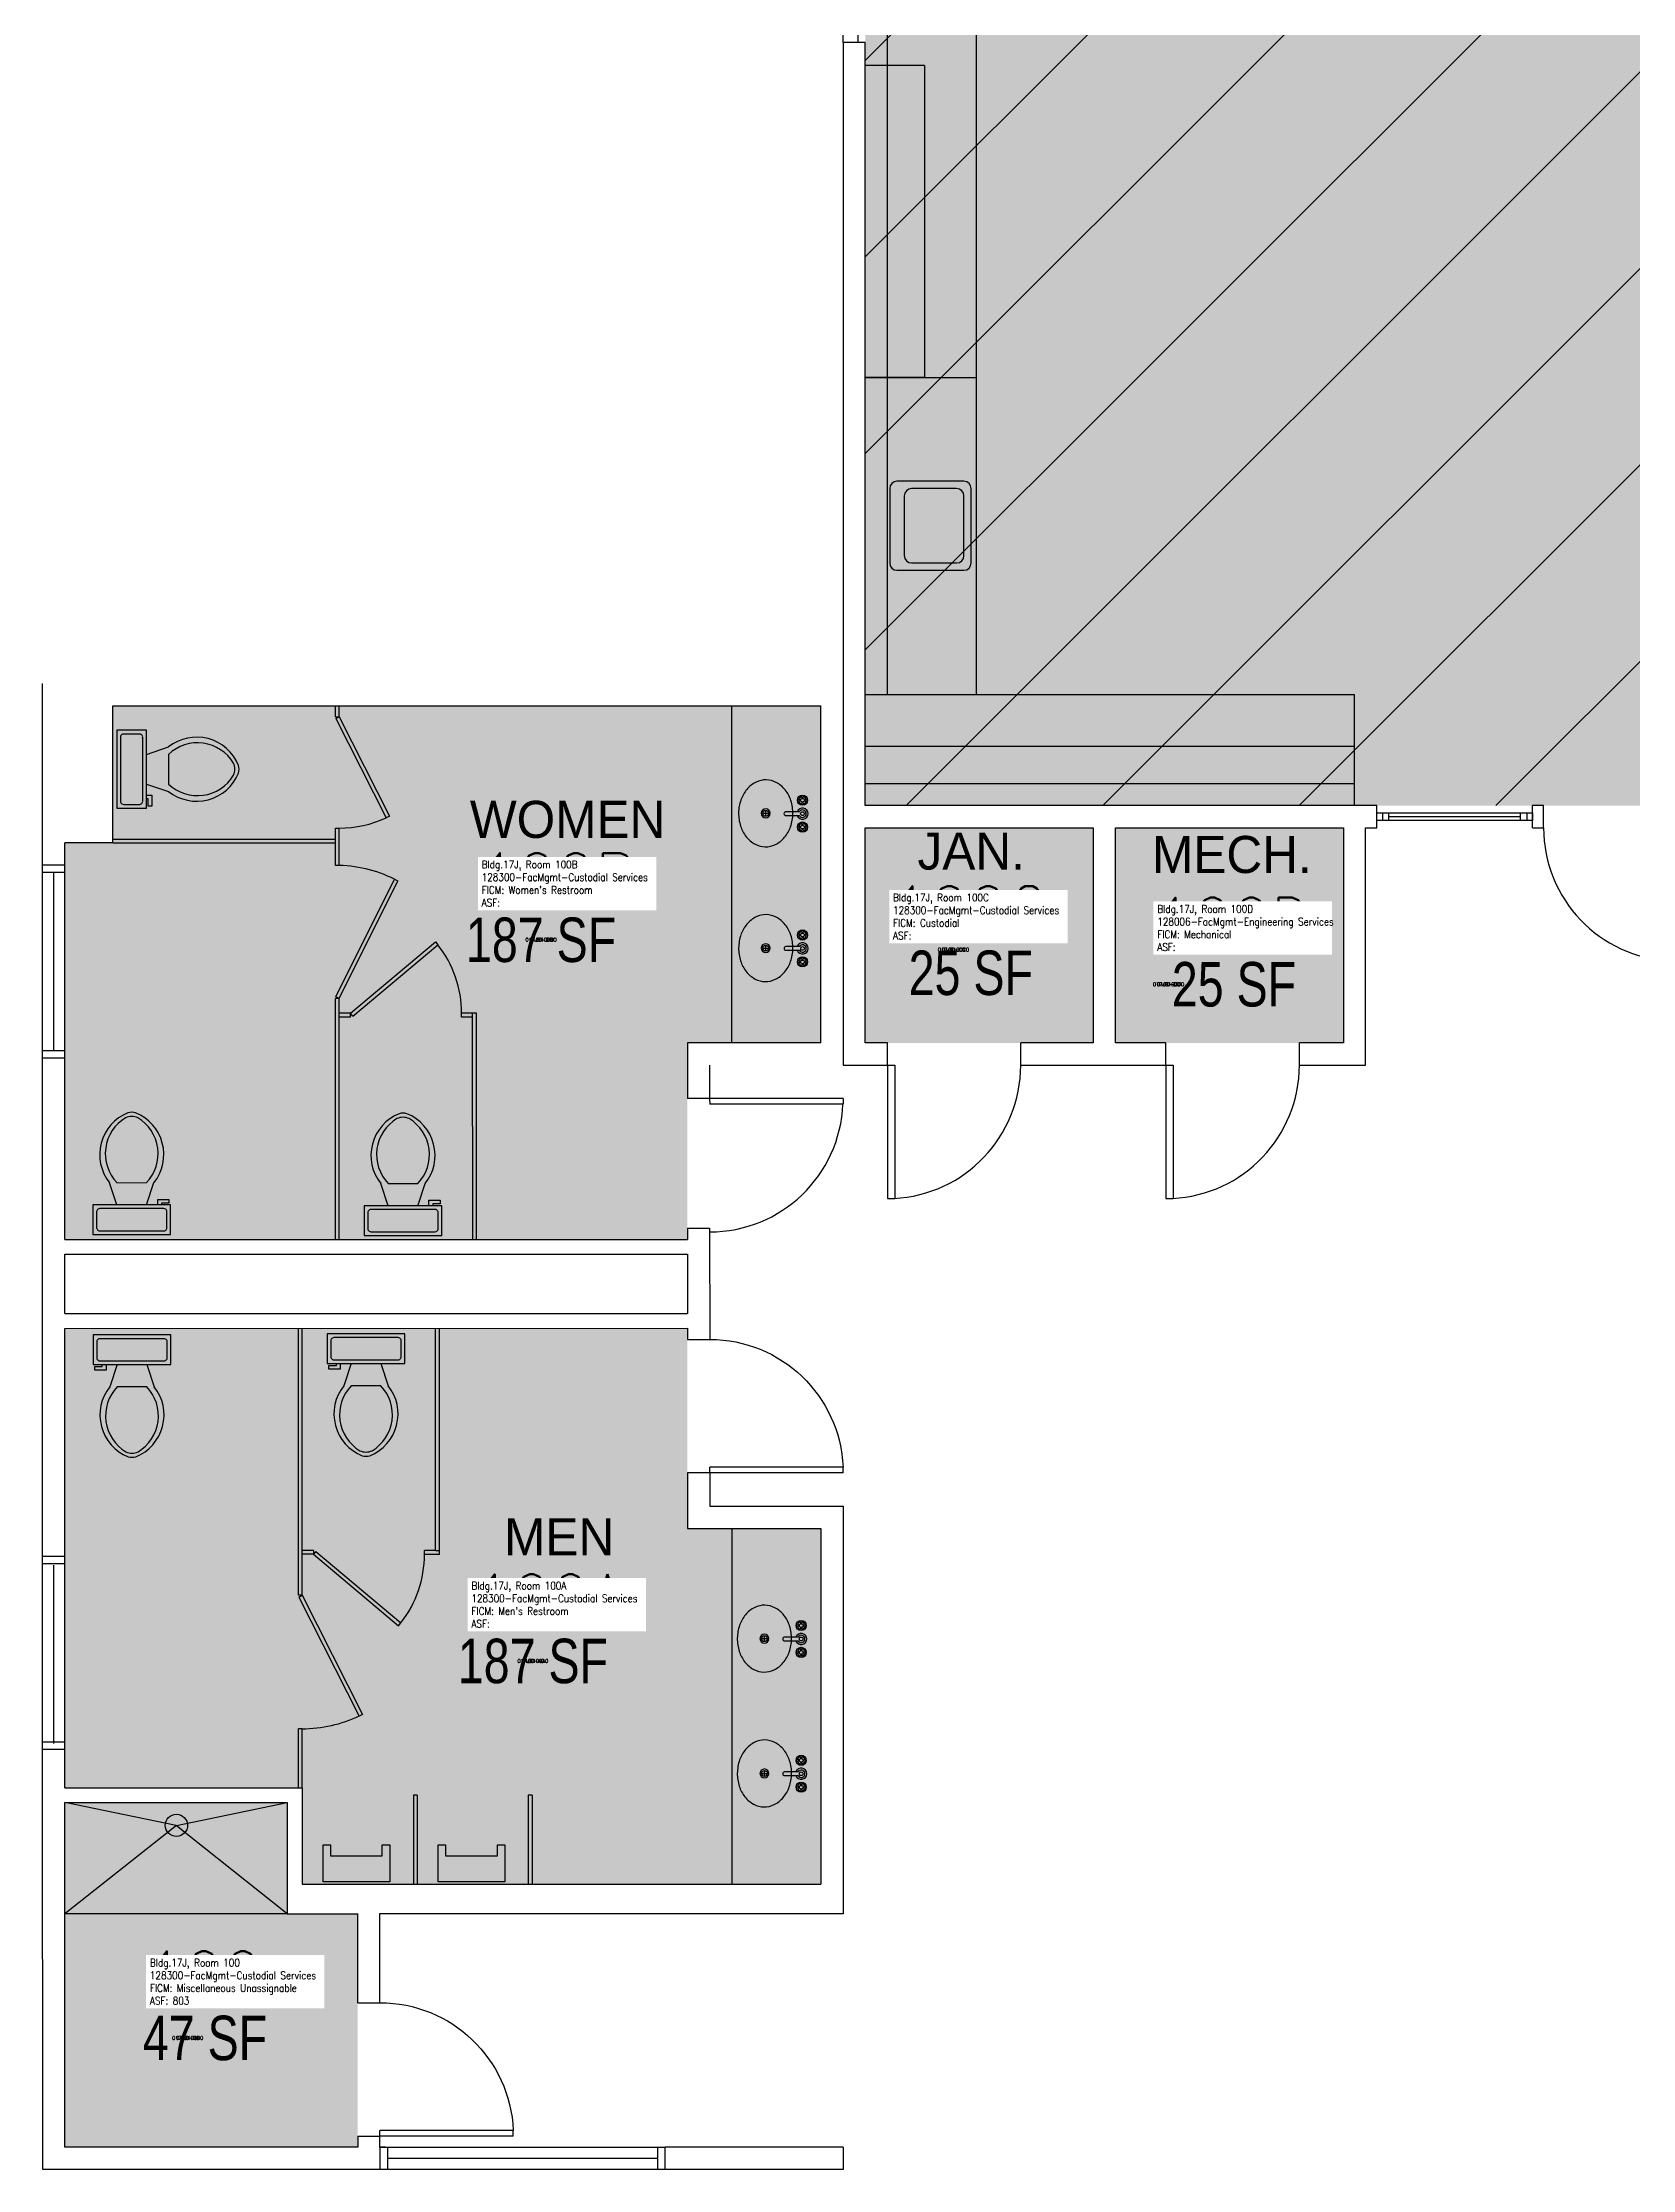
# Model space of a CAD drawing. Header units: inches. Extents: x -216 to 642, y -298 to 996.
# Drawn here: x -216 to 213, y -298 to 276 of the extents above; entities that cross this region are included whole.
import ezdxf
from ezdxf.enums import TextEntityAlignment as Align

# ---------------------------------------------------------------- set-up
doc = ezdxf.new("R2010")
doc.units = ezdxf.units.IN
doc.header["$LTSCALE"] = 50
doc.header["$MEASUREMENT"] = 0
doc.layers.get('0').update_dxf_attribs({"linetype": 'CONTINUOUS'})
for name, color, linetype in [('A-DOOR', 2, 'CONTINUOUS'), ('A-FLOR', 3, 'CONTINUOUS'), ('A-GLAZ', 1, 'CONTINUOUS'), ('A-GLAZ-SILL', 2, 'CONTINUOUS'), ('A-IDEN-RNUM', 7, 'CONTINUOUS'), ('A-IDEN-SNUM', 4, 'CONTINUOUS'), ('A-IDEN-TEXT', 4, 'CONTINUOUS'), ('A-IDEN-VNUM', 4, 'CONTINUOUS'), ('A-WALL', 5, 'CONTINUOUS'), ('AREA-TEXT', 3, 'CONTINUOUS'), ('Rooms-Capacity', 4, 'CONTINUOUS'), ('Rooms-Category-Color', 7, 'CONTINUOUS'), ('Rooms-College-Color', 7, 'CONTINUOUS'), ('Rooms-Department-Color', 7, 'CONTINUOUS'), ('Rooms-Division-Color', 7, 'CONTINUOUS'), ('Rooms-Information', 7, 'CONTINUOUS')]:
    doc.layers.add(name, color=color, linetype=linetype)
doc.styles.add('AREA', font='arial.ttf', dxfattribs={"width": 0.75, "height": 24})
doc.styles.add('ROOMSNUMBER', font='txt.shx', dxfattribs={"height": 0.03})
doc.styles.add('ROOMVNUMBER', font='simplex.shx', dxfattribs={"width": 0.85})

# ---------------------------------------------------------------- blocks, each defined once
blk = doc.blocks.new('Toilet - top')
for p, q in [((9.5, -6), (9.5, -2)), ((-10, -8.5), (-8, -8.5)), ((-10, -9.5), (-10, -8.5)), ((-7, -9.5), (-10, -9.5)), ((-8, -8.5), (-8, -8)), ((-7, -8), (-7, -9.5)), ((-4, -8), (-6, -14)), ((4, -8), (6, -14)), ((4, -14), (-4, -14))]:
    blk.add_line(p, q)
blk.add_lwpolyline([(10.5, -8), (10.5, 0), (-10.5, 0), (-10.5, -8)], close=True)
for points in [[(-9.5, -2), (-9.5, -6)], [(8.5, -1), (-8.5, -1)], [(-8.5, -7), (8.5, -7)]]:
    blk.add_lwpolyline(points)
for centre, radius, start, end in [((-8.62, -1.88), 0.884, 81.8699, 188.1301), ((8.62, -1.88), 0.884, 351.8699, 98.1301), ((-8.62, -6.12), 0.884, 171.8699, 278.1301), ((8.62, -6.12), 0.884, 261.8699, 8.1301), ((3.52, -21.58), 12.17, 141.46911, 247.97143), ((4.2, -21.82), 11.33, 136.36773, 238.94682), ((-3.52, -21.58), 12.17, 292.02843, 38.53071), ((-4.2, -21.82), 11.33, 301.05301, 43.63209), ((0, -27.88), 4, 245.73182, 294.26817), ((0, -29), 4, 254.86053, 285.13947)]:
    blk.add_arc(centre, radius, start, end)
blk = doc.blocks.new('DR-36')
for p, q in [((0, 36), (0, 0)), ((0, 36), (1.5, 36)), ((1.5, 36), (1.5, 0)), ((0, 0), (1.5, 0))]:
    blk.add_line(p, q)
blk.add_arc((0, 0), 36, 0, 87.61406)
blk = doc.blocks.new('Faucet - Bathroom top')
for p, q in [((-4.107, 0.125), (-4.375, 0.125)), ((-3.75, 0.4788), (-3.75, 0.75)), ((-3.5, 0.482), (-3.5, 0.75)), ((-3.1461, 0.125), (-2.875, 0.125)), ((3.143, 0.125), (2.875, 0.125)), ((3.5, 0.4788), (3.5, 0.75)), ((3.75, 0.482), (3.75, 0.75)), ((4.1039, 0.125), (4.375, 0.125)), ((-4.1039, -0.125), (-4.375, -0.125)), ((-3.75, -0.4821), (-3.75, -0.75)), ((-3.5, -0.4789), (-3.5, -0.75)), ((-3.143, -0.125), (-2.875, -0.125)), ((-0.5, -0.8639), (-0.5, -4.5)), ((0.5, -4.5), (0.5, -0.8631)), ((3.1461, -0.125), (2.875, -0.125)), ((3.5, -0.4821), (3.5, -0.75)), ((3.75, -0.4789), (3.75, -0.75)), ((4.107, -0.125), (4.375, -0.125))]:
    blk.add_line(p, q)
for centre, radius in [((-3.625, 0), 1.375), ((-4.625, 0), 0.2795), ((-3.625, 0), 0.5), ((-3.625, 1), 0.2795), ((-2.625, 0), 0.2795), ((0, 0), 0.5), ((3.625, 0), 1.375), ((2.625, 0), 0.2795), ((3.625, 0), 0.5), ((3.625, 1), 0.2795), ((4.625, 0), 0.2795), ((-3.625, -1), 0.2795), ((3.625, -1), 0.2795)]:
    blk.add_circle(centre, radius)
for centre, radius, start, end in [((-3.625, 0), 1, 105.2407, 164.2093), ((-3.625, 0), 1, 16.44125, 74.07887), ((0, 0), 1.5, 289.6514, 250.3603), ((0, 0), 1, 300.3431, 239.7554), ((3.625, 0), 1, 106.12, 164.0884), ((3.625, 0), 1, 16.23422, 73.90469), ((-3.625, 0), 1, 196.2342, 253.9047), ((-3.625, 0), 1, 286.12, 344.0884), ((0, -4.5), 0.5, 180, 0), ((3.625, 0), 1, 196.4413, 254.0789), ((3.625, 0), 1, 285.2407, 344.2093)]:
    blk.add_arc(centre, radius, start, end)

msp = doc.modelspace()

# ---------------------------------------------------------------- hatches: boundary and pattern name
at = {"layer": 'Rooms-Capacity'}
h = msp.add_hatch(dxfattribs=at)
h.set_pattern_fill('ANSI31', color=256, scale=300, style=0)
h.paths.add_polyline_path([(312, 17.99), (279, 17.99), (279, 70.07), (6, 70.07), (6, 618), (116.77, 618), (116.77, 614.09), (236.76, 614.09), (236.76, 618), (258, 618), (311.77, 618)])
at = {"layer": 'Rooms-Category-Color', "true_color": 0xe3f498}
msp.add_hatch(color=61, dxfattribs=at).paths.add_polyline_path([(312, 17.99), (279, 17.99), (279, 70.07), (6, 70.07), (6, 618), (116.77, 618), (116.77, 614.09), (236.76, 614.09), (236.76, 618), (258, 618), (311.77, 618)])
at = {"layer": 'Rooms-Category-Color', "true_color": 0xadadad}
for points in [[(-6, 6), (-6.01, 97), (-197.01, 96.98), (-197.01, 59.97), (-210.01, 59.97), (-210, -47.02), (-42, -47), (-42, 6)], [(6, 64.07), (67.5, 64.07), (67.5, 6), (6, 6)], [(73.5, 64.07), (135, 64.07), (135, 6), (73.5, 6)], [(-5.99, -125), (-5.98, -221), (-145.98, -221.01), (-145.93, -195.01), (-209.98, -195.02), (-209.99, -71.02), (-41.99, -71), (-41.99, -125)], [(-130.97, -292.01), (-130.98, -229.01), (-149.98, -229.01), (-150.01, -198.95), (-209.98, -198.96), (-209.97, -292.02)]]:
    msp.add_hatch(color=253, dxfattribs=at).paths.add_polyline_path(points)
at = {"layer": 'Rooms-College-Color', "true_color": 0xe3c5e1}
for points in [[(312, 17.99), (279, 17.99), (279, 70.07), (6, 70.07), (6, 618), (116.77, 618), (116.77, 614.09), (236.76, 614.09), (236.76, 618), (258, 618), (311.77, 618)], [(-130.97, -292.01), (-130.98, -229.01), (-149.98, -229.01), (-150.01, -198.95), (-209.98, -198.96), (-209.97, -292.02)]]:
    msp.add_hatch(color=254, dxfattribs=at).paths.add_polyline_path(points)
at = {"layer": 'Rooms-College-Color', "true_color": 0xadadad}
for points in [[(-6, 6), (-6.01, 97), (-197.01, 96.98), (-197.01, 59.97), (-210.01, 59.97), (-210, -47.02), (-42, -47), (-42, 6)], [(6, 64.07), (67.5, 64.07), (67.5, 6), (6, 6)], [(73.5, 64.07), (135, 64.07), (135, 6), (73.5, 6)], [(-5.99, -125), (-5.98, -221), (-145.98, -221.01), (-145.93, -195.01), (-209.98, -195.02), (-209.99, -71.02), (-41.99, -71), (-41.99, -125)]]:
    msp.add_hatch(color=253, dxfattribs=at).paths.add_polyline_path(points)
at = {"layer": 'Rooms-Department-Color', "true_color": 0xe3c5e1}
msp.add_hatch(color=254, dxfattribs=at).paths.add_polyline_path([(312, 17.99), (279, 17.99), (279, 70.07), (6, 70.07), (6, 618), (116.77, 618), (116.77, 614.09), (236.76, 614.09), (236.76, 618), (258, 618), (311.77, 618)])
at = {"layer": 'Rooms-Department-Color', "true_color": 0xacacac}
for points in [[(-6, 6), (-6.01, 97), (-197.01, 96.98), (-197.01, 59.97), (-210.01, 59.97), (-210, -47.02), (-42, -47), (-42, 6)], [(6, 64.07), (67.5, 64.07), (67.5, 6), (6, 6)], [(73.5, 64.07), (135, 64.07), (135, 6), (73.5, 6)], [(-5.99, -125), (-5.98, -221), (-145.98, -221.01), (-145.93, -195.01), (-209.98, -195.02), (-209.99, -71.02), (-41.99, -71), (-41.99, -125)], [(-130.97, -292.01), (-130.98, -229.01), (-149.98, -229.01), (-150.01, -198.95), (-209.98, -198.96), (-209.97, -292.02)]]:
    msp.add_hatch(color=253, dxfattribs=at).paths.add_polyline_path(points)
at = {"layer": 'Rooms-Division-Color', "true_color": 0xe3c5e1}
msp.add_hatch(color=254, dxfattribs=at).paths.add_polyline_path([(312, 17.99), (279, 17.99), (279, 70.07), (6, 70.07), (6, 618), (116.77, 618), (116.77, 614.09), (236.76, 614.09), (236.76, 618), (258, 618), (311.77, 618)])
at = {"layer": 'Rooms-Division-Color', "true_color": 0xadadad}
for points in [[(-6, 6), (-6.01, 97), (-197.01, 96.98), (-197.01, 59.97), (-210.01, 59.97), (-210, -47.02), (-42, -47), (-42, 6)], [(6, 64.07), (67.5, 64.07), (67.5, 6), (6, 6)], [(73.5, 64.07), (135, 64.07), (135, 6), (73.5, 6)], [(-5.99, -125), (-5.98, -221), (-145.98, -221.01), (-145.93, -195.01), (-209.98, -195.02), (-209.99, -71.02), (-41.99, -71), (-41.99, -125)], [(-130.97, -292.01), (-130.98, -229.01), (-149.98, -229.01), (-150.01, -198.95), (-209.98, -198.96), (-209.97, -292.02)]]:
    msp.add_hatch(color=253, dxfattribs=at).paths.add_polyline_path(points)

# ---------------------------------------------------------------- linework, layer by layer
at = {"layer": 'A-DOOR', "linetype": 'Continuous'}
for p, q in [((11.94, 0), (13.94, 0)), ((11.94, 0), (11.94, -36)), ((13.94, 0), (13.94, -36)), ((87.11, 0), (89.11, 0)), ((87.11, 0), (87.11, -36)), ((89.11, 0), (89.11, -36)), ((11.94, -36), (13.94, -36)), ((87.11, -36), (89.11, -36))]:
    msp.add_line(p, q, dxfattribs=at)
for centre, start, end in [((225.03, 64.07), 180, 267.21698), ((11.94, 0), 272.78302, 360), ((87.11, 0), 272.78302, 360)]:
    msp.add_arc(centre, 36, start, end, dxfattribs=at)
at = {"layer": 'A-FLOR'}
for p, q in [((12, 100.07), (12, 570.11)), ((36, 100.07), (36, 570.11)), ((22, 269.79), (6, 269.79)), ((22, 269.79), (22, 185.58)), ((6, 185.58), (36, 185.58)), ((22, 185.58), (6, 185.58)), ((12.58, 155.61), (12.58, 135.55)), ((32.61, 157.58), (14.54, 157.58)), ((30.64, 155.61), (18.48, 155.61)), ((34.58, 135.55), (34.58, 155.61)), ((16.51, 153.65), (16.51, 137.52)), ((32.61, 137.52), (32.61, 153.65)), ((14.54, 133.58), (32.61, 133.58)), ((18.48, 135.55), (30.64, 135.55)), ((6, 100.07), (138, 100.07)), ((6, 100.07), (12, 100.07)), ((138, 70.07), (138, 100.07)), ((-30, 6), (-30.01, 97)), ((6, 86.07), (138, 86.07)), ((6, 76.07), (138, 76.07)), ((-21.67, 67.98), (-20.07, 67.98)), ((-20.87, 67.18), (-20.87, 68.78)), ((-21.67, 31.6), (-20.07, 31.6)), ((-20.87, 30.8), (-20.87, 32.4)), ((-29.93, -221), (-29.94, -125)), ((-22.02, -154.76), (-20.42, -154.76)), ((-21.22, -155.56), (-21.22, -153.96)), ((-22.02, -191.14), (-20.42, -191.14)), ((-21.22, -191.94), (-21.22, -190.34)), ((-179.95, -205.15), (-209.98, -199.02)), ((-179.88, -205.15), (-149.98, -198.95)), ((-179.88, -205.15), (-209.98, -229.02)), ((-179.88, -205.15), (-149.98, -228.95)), ((-149.98, -229.01), (-209.98, -229.02))]:
    msp.add_line(p, q, dxfattribs=at)
for points in [[(-122.33, -220.37), (-140.33, -220.37), (-140.33, -210.37), (-138.33, -210.37), (-138.33, -213.37), (-124.33, -213.37), (-124.33, -210.37), (-122.33, -210.37)], [(-91.28, -220.37), (-109.28, -220.37), (-109.28, -210.37), (-107.28, -210.37), (-107.28, -213.37), (-93.28, -213.37), (-93.28, -210.37), (-91.28, -210.37)]]:
    msp.add_lwpolyline(points, close=True, dxfattribs=at)
msp.add_circle((-179.88, -205.15), 3, dxfattribs=at)
for centre, start, end in [((14.54, 155.61), 90, 180), ((18.48, 153.65), 90, 180), ((30.64, 153.65), 360, 90), ((32.61, 155.61), 360, 90), ((14.54, 135.55), 180, 270), ((18.48, 137.52), 180, 270), ((30.64, 137.52), 270, 360), ((32.61, 135.55), 270, 360)]:
    msp.add_arc(centre, 1.97, start, end, dxfattribs=at)
at = {"layer": 'A-FLOR', "linetype": 'Continuous'}
for centre, major_axis, start_param, end_param in [((-20.1, 69.55), (-1.72, 7.44), 0.231494, 0.648687), ((-20.83, 71.03), (-1.34, 5.83), -0.240786, 0.231494), ((-20.83, 71.03), (-1.34, 5.83), -0.713066, -0.240786), ((-21.6, 69.57), (-1.72, 7.44), -1.130259, -0.713066), ((-17.09, 67.93), (-2.5, 10.82), 1.005982, 1.33001), ((-18.93, 68.57), (-2.06, 8.92), 0.648687, 1.005982), ((-22.79, 68.63), (-2.06, 8.92), -1.487554, -1.130259), ((-24.65, 68.03), (-2.5, 10.82), 4.471603, 4.795631), ((-17.09, 67.93), (10.82, 2.5), 2.900806, 3.224835), ((-18.95, 67.33), (8.92, 2.06), 3.224835, 3.58213), ((-22.81, 67.38), (-2.06, 8.92), 3.79028, 4.147575), ((-24.65, 68.03), (-2.5, 10.82), 4.147575, 4.471603), ((-20.14, 66.39), (-1.72, 7.44), 2.011333, 2.428527), ((-20.91, 64.93), (-1.34, 5.83), 2.428527, 2.900806), ((-20.91, 64.93), (-1.34, 5.83), 2.900806, 3.373086), ((-21.64, 66.41), (-1.72, 7.44), 3.373086, 3.79028), ((-20.82, 34.65), (-1.34, 5.83), -0.240786, 0.231494), ((-20.82, 34.65), (-1.34, 5.83), -0.713066, -0.240786), ((-17.08, 31.55), (-2.5, 10.82), 1.005982, 1.33001), ((-18.93, 32.2), (-2.06, 8.92), 0.648687, 1.005982), ((-20.09, 33.17), (-1.72, 7.44), 0.231494, 0.648687), ((-21.6, 33.19), (-1.72, 7.44), -1.130259, -0.713066), ((-22.79, 32.25), (-2.06, 8.92), -1.487554, -1.130259), ((-24.65, 31.66), (-2.5, 10.82), 4.471603, 4.795631), ((-17.08, 31.55), (10.82, 2.5), 2.900806, 3.224835), ((-24.65, 31.66), (-2.5, 10.82), 4.147575, 4.471603), ((-18.94, 30.95), (8.92, 2.06), 3.224835, 3.58213), ((-20.14, 30.01), (-1.72, 7.44), 2.011333, 2.428527), ((-20.91, 28.55), (-1.34, 5.83), 2.428527, 2.900806), ((-20.91, 28.55), (-1.34, 5.83), 2.900806, 3.373086), ((-21.64, 30.04), (-1.72, 7.44), 3.373086, 3.79028), ((-22.8, 31.01), (-2.06, 8.92), 3.79028, 4.147575), ((-19.29, -154.17), (-2.06, 8.92), 0.648687, 1.005982), ((-20.45, -153.2), (-1.72, 7.44), 0.231494, 0.648687), ((-21.18, -151.71), (-1.34, 5.83), -0.240786, 0.231494), ((-21.18, -151.71), (-1.34, 5.83), -0.713066, -0.240786), ((-21.95, -153.17), (-1.72, 7.44), -1.130259, -0.713066), ((-23.14, -154.11), (-2.06, 8.92), -1.487554, -1.130259), ((-17.44, -154.82), (10.82, 2.5), 2.900806, 3.224835), ((-17.44, -154.82), (-2.5, 10.82), 1.005982, 1.33001), ((-25.01, -154.71), (-2.5, 10.82), 4.147575, 4.471603), ((-25.01, -154.71), (-2.5, 10.82), 4.471603, 4.795631), ((-19.3, -155.41), (8.92, 2.06), 3.224835, 3.58213), ((-23.16, -155.36), (-2.06, 8.92), 3.79028, 4.147575), ((-20.49, -156.35), (-1.72, 7.44), 2.011333, 2.428527), ((-21.27, -157.81), (-1.34, 5.83), 2.428527, 2.900806), ((-21.27, -157.81), (-1.34, 5.83), 2.900806, 3.373086), ((-22, -156.33), (-1.72, 7.44), 3.373086, 3.79028), ((-20.45, -189.57), (-1.72, 7.44), 0.231494, 0.648687), ((-21.18, -188.09), (-1.34, 5.83), -0.240786, 0.231494), ((-21.18, -188.09), (-1.34, 5.83), -0.713066, -0.240786), ((-21.95, -189.55), (-1.72, 7.44), -1.130259, -0.713066), ((-17.44, -191.19), (-2.5, 10.82), 1.005982, 1.33001), ((-19.28, -190.54), (-2.06, 8.92), 0.648687, 1.005982), ((-23.14, -190.49), (-2.06, 8.92), -1.487554, -1.130259), ((-25, -191.09), (-2.5, 10.82), 4.471603, 4.795631), ((-17.44, -191.19), (10.82, 2.5), 2.900806, 3.224835), ((-19.3, -191.79), (8.92, 2.06), 3.224835, 3.58213), ((-23.16, -191.73), (-2.06, 8.92), 3.79028, 4.147575), ((-25, -191.09), (-2.5, 10.82), 4.147575, 4.471603), ((-20.49, -192.73), (-1.72, 7.44), 2.011333, 2.428527), ((-21.26, -194.19), (-1.34, 5.83), 2.428527, 2.900806), ((-21.26, -194.19), (-1.34, 5.83), 2.900806, 3.373086), ((-21.99, -192.71), (-1.72, 7.44), 3.373086, 3.79028)]:
    msp.add_ellipse(centre, major_axis=major_axis, ratio=1, start_param=start_param, end_param=end_param, dxfattribs=at)
at = {"layer": 'A-FLOR'}
for centre, major_axis, start_param, end_param in [((-20.87, 67.98), (-0.27, 1.17), -0.226694, 6.056491), ((-20.87, 67.98), (0.78, 0.18), 1.34410242650285, 7.627287733682437), ((-20.87, 31.6), (-0.27, 1.17), -0.226694, 6.056491), ((-20.87, 31.6), (0.78, 0.18), 1.34410242650285, 7.627287733682437), ((-21.22, -154.76), (-0.27, 1.17), -0.226694, 6.056491), ((-21.22, -154.76), (0.78, 0.18), 1.34410242650285, 7.627287733682437), ((-21.22, -191.14), (-0.27, 1.17), -0.226694, 6.056491), ((-21.22, -191.14), (0.78, 0.18), 1.34410242650285, 7.627287733682437)]:
    msp.add_ellipse(centre, major_axis=major_axis, ratio=1, start_param=start_param, end_param=end_param, dxfattribs=at)
at = {"layer": 'A-GLAZ', "linetype": 'Continuous'}
msp.add_line((182.78, 67.07), (147.28, 67.07), dxfattribs=at)
at = {"layer": 'A-GLAZ'}
for p, q in [((-213, 3.88), (-213, 51.97)), ((-212.98, -183.02), (-212.99, -134.93)), ((-122.97, -295.01), (-49.97, -295))]:
    msp.add_line(p, q, dxfattribs=at)
at = {"layer": 'A-GLAZ-SILL', "linetype": 'Continuous'}
for p, q in [((144.03, 66.07), (144.03, 68.07)), ((144.03, 68.07), (186.03, 68.07)), ((186.03, 66.07), (144.03, 66.07)), ((145.53, 68.07), (145.53, 66.07)), ((147.28, 66.07), (147.28, 68.07)), ((182.78, 66.07), (182.78, 68.07)), ((184.53, 68.07), (184.53, 66.07)), ((186.03, 68.07), (186.03, 66.07))]:
    msp.add_line(p, q, dxfattribs=at)
at = {"layer": 'A-GLAZ-SILL'}
for p, q in [((-216, 1.88), (-216, 53.93)), ((-210, 51.97), (-216, 51.97)), ((-210, 1.88), (-210, 53.97)), ((-210, 3.88), (-216, 3.88)), ((-215.98, -184.66), (-215.99, -132.57)), ((-209.99, -134.57), (-215.99, -134.57)), ((-209.98, -184.66), (-209.99, -132.57)), ((-209.98, -182.66), (-215.98, -182.66)), ((-124.97, -292.01), (-47.97, -292)), ((-122.97, -292.01), (-122.97, -298.01)), ((-49.97, -298), (-49.97, -292)), ((-47.97, -298), (-124.97, -298.01))]:
    msp.add_line(p, q, dxfattribs=at)
at = {"layer": 'A-GLAZ-SILL', "linetype": 'Continuous'}
msp.add_lwpolyline([(4, 276), (0.06, 276), (0.06, 348), (4, 348)], close=True, dxfattribs=at)
at = {"layer": 'A-WALL'}
for p, q in [((0, 276), (0, 70.07)), ((6, 276), (0, 276)), ((6, 70.07), (6, 276)), ((-216, 53.71), (-216.01, 102.98)), ((-197.01, 96.98), (-6.01, 97)), ((-197.01, 59.97), (-197.01, 96.98)), ((-136.95, 93.99), (-136.95, 96.99)), ((-136.95, 93.99), (-135.95, 93.99)), ((-136.85, 93.54), (-135.95, 93.99)), ((-136.85, 93.54), (-123.29, 66.77)), ((-135.95, 93.99), (-135.95, 96.99)), ((-135.95, 93.99), (-122.4, 67.23)), ((-6, 6), (-6.01, 97)), ((0, 70.07), (0, 0)), ((144.03, 70.07), (6, 70.07)), ((144.03, 64.07), (144.03, 70.07)), ((189.03, 70.07), (186.03, 70.07)), ((186.03, 64.07), (186.03, 70.07)), ((189.03, 64.07), (189.03, 70.07)), ((-136.95, 53.92), (-136.95, 63.99)), ((-136.95, 63.99), (-135.95, 63.99)), ((-135.95, 53.92), (-135.95, 63.99)), ((-122.4, 67.23), (-123.29, 66.77)), ((6, 6), (6, 64.07)), ((6, 64.07), (67.5, 64.07)), ((67.5, 64.07), (67.5, 6)), ((73.5, 6), (73.5, 64.07)), ((73.5, 64.07), (135, 64.07)), ((135, 64.07), (135, 6)), ((141, 0), (141, 64.07)), ((141, 64.07), (144.03, 64.07)), ((186.03, 64.07), (189.03, 64.07)), ((-197.01, 59.97), (-210.01, 59.97)), ((-210, 53.97), (-210.01, 59.97)), ((-196.95, 60.98), (-136.95, 60.99)), ((-196.95, 59.98), (-136.95, 59.99)), ((-210, 53.97), (-216, 53.97)), ((-135.95, 53.92), (-136.95, 53.92)), ((-136.84, 18.43), (-121.02, 50.2)), ((-135.95, 17.99), (-120.13, 49.74)), ((-121.02, 50.19), (-120.13, 49.74)), ((-132.95, 14), (-109.97, 33.29)), ((-132.3, 13.23), (-109.33, 32.52)), ((-109.97, 33.29), (-109.33, 32.52)), ((-136.94, -47), (-136.95, 17.99)), ((-135.95, 17.99), (-136.95, 17.99)), ((-135.95, 17.99), (-136.84, 18.43)), ((-135.94, -47), (-135.95, 17.99)), ((-132.95, 14), (-135.95, 14)), ((-132.95, 13), (-135.95, 13)), ((-132.95, 13), (-132.95, 14)), ((-132.3, 13.23), (-132.95, 14)), ((-98.95, 14), (-102.95, 14)), ((-102.95, 13), (-102.95, 14)), ((-99.95, 13), (-102.95, 13)), ((-99.94, -47), (-99.95, 14)), ((-98.94, -47), (-98.95, 14)), ((-6, 6), (-42, 6)), ((-42, 6), (-42, -9)), ((11.94, 6), (6, 6)), ((11.94, 0), (11.94, 6)), ((67.5, 6), (47.94, 6)), ((47.94, 0), (47.94, 6)), ((87.11, 6), (73.5, 6)), ((87.11, 0), (87.11, 6)), ((123.11, 0), (123.11, 6)), ((135, 6), (123.11, 6)), ((-210, 1.88), (-216, 1.88)), ((-215.99, -132.57), (-216, 1.88)), ((-210, -47.02), (-210, 1.88)), ((0, 0), (11.94, 0)), ((0, 0), (1, 0)), ((0, 0), (1, 0)), ((47.94, 0), (87.11, 0)), ((123.11, 0), (141, 0)), ((-36, 0), (-36, -9)), ((-36, -9), (-42, -9)), ((-42, -44), (-36, -44)), ((-36, -44), (-35.99, -74)), ((-210, -47.02), (-42, -47)), ((-210, -51.02), (-42, -51)), ((-209.99, -67.02), (-210, -51.02)), ((-209.99, -67.02), (-41.99, -67)), ((-209.99, -71.02), (-41.99, -71)), ((-209.99, -132.57), (-209.99, -71.02)), ((-146.93, -143.07), (-146.94, -71.01)), ((-145.93, -143.07), (-145.94, -71.01)), ((-109.94, -131.01), (-109.94, -71.01)), ((-108.94, -132.01), (-108.94, -71.01)), ((-41.99, -74), (-35.99, -74)), ((-35.99, -110), (-41.99, -110)), ((-35.99, -110), (-35.99, -119)), ((-35.99, -119), (0.01, -119)), ((0.01, -119), (0.02, -229)), ((-23.99, -125), (-5.99, -125)), ((-142.94, -131), (-145.94, -131)), ((-145.94, -132), (-145.94, -131)), ((-142.94, -132), (-145.94, -132)), ((-144.94, -132), (-145.94, -132)), ((-142.94, -131), (-142.94, -132)), ((-142.29, -131.23), (-142.94, -132)), ((-142.94, -132), (-119.95, -151.28)), ((-142.29, -131.23), (-119.32, -150.5)), ((-109.94, -131.01), (-112.94, -131.01)), ((-112.94, -132.01), (-112.94, -131.01)), ((-108.94, -132.01), (-112.94, -132.01)), ((-109.94, -131.01), (-108.94, -131.01)), ((-209.99, -132.57), (-215.99, -132.57)), ((-145.93, -143.07), (-146.93, -143.07)), ((-146.83, -143.53), (-145.93, -143.07)), ((-145.93, -143.07), (-129.67, -175.19)), ((-146.83, -143.53), (-130.56, -175.64)), ((-119.95, -151.28), (-119.31, -150.51)), ((-129.67, -175.19), (-130.56, -175.64)), ((-146.93, -195.02), (-146.93, -179.11)), ((-145.93, -179.11), (-146.93, -179.11)), ((-145.93, -195.02), (-145.93, -179.07)), ((-215.97, -298.02), (-215.98, -184.62)), ((-209.98, -184.66), (-215.98, -184.66)), ((-209.98, -195.02), (-209.98, -184.62)), ((-209.98, -195.02), (-145.98, -195.01)), ((-145.98, -195.01), (-145.98, -221.01)), ((-209.98, -199.02), (-149.98, -198.95)), ((-149.98, -198.95), (-149.98, -228.95)), ((-115.93, -197.02), (-115.93, -221.02)), ((-114.93, -197.02), (-115.93, -197.02)), ((-114.93, -197.02), (-114.93, -221.02)), ((-84.93, -197.02), (-84.93, -221.02)), ((-83.93, -197.02), (-84.93, -197.02)), ((-83.93, -197.02), (-83.93, -221.02)), ((-145.98, -221.01), (-5.98, -221)), ((-149.98, -229.01), (-130.98, -229.01)), ((-130.98, -253.01), (-130.98, -228.97)), ((-124.98, -228.97), (0.02, -228.96)), ((-124.98, -253.01), (-124.98, -228.97)), ((-130.98, -253.01), (-124.98, -253.01)), ((-142.97, -292.01), (-209.97, -292.02)), ((-130.98, -289.01), (-130.97, -292.01)), ((-130.98, -289.01), (-124.98, -289.01)), ((-124.97, -292.01), (-124.98, -289.01)), ((-124.97, -292.01), (-124.97, -298.01)), ((-123.52, -292.01), (-124.97, -292.01)), ((0.03, -292), (-47.97, -292)), ((-47.97, -298), (-47.97, -292)), ((0.03, -292), (0.03, -298)), ((-124.97, -298.01), (-215.97, -298.02)), ((0.03, -298), (-47.97, -298))]:
    msp.add_line(p, q, dxfattribs=at)
for points in [[(-42, -44), (-42, -47)], [(-42, -51), (-41.99, -67)], [(-41.99, -71), (-41.99, -74)], [(-41.99, -110), (-41.99, -125), (-5.99, -125), (-5.98, -221)], [(-130.97, -292.01), (-209.97, -292.02), (-209.98, -199.02)]]:
    msp.add_lwpolyline(points, dxfattribs=at)
for centre, radius, start, end in [((-135.95, 93.99), 30, 270.00491, 294.95643), ((-136.95, 17.99), 35.93, 63.68252, 90.00491), ((-132.95, 14), 30, 0.00491, 38.09469), ((-142.94, -132), 30, 321.91512, 359.97887), ((-145.93, -143.07), 36, 270.00491, 295.27488)]:
    msp.add_arc(centre, radius, start, end, dxfattribs=at)

# ---------------------------------------------------------------- block references
at = {"layer": 'A-DOOR', "xscale": 1.000000002735842, "yscale": 1.000000002735842, "zscale": 1.000000002735842, "rotation": 270.004906850581}
msp.add_blockref('DR-36', (-36, -9), dxfattribs=at)
at = {"layer": 'A-DOOR', "xscale": -1.000000002735842, "yscale": 0.99999999620634, "rotation": 270.004906850581}
for p in [(-35.99, -110), (-124.98, -289.01)]:
    msp.add_blockref('DR-36', p, dxfattribs=at)
at = {"layer": 'A-FLOR'}
for name, p, xscale, yscale, zscale, rotation in [('Toilet - top', (-195.99, 79.88), 1.000000002735842, 1.000000002735842, 1.000000002735842, 90.00490685058098), ('Faucet - Bathroom top', (-10.95, 67.89), 1.000000002735842, 1.000000002735842, 1.000000002735842, 270.004906850581), ('Faucet - Bathroom top', (-10.94, 31.51), 1.000000002735842, 1.000000002735842, 1.000000002735842, 270.004906850581), ('Toilet - top', (-191.94, -45.7), 0.9999999999421136, 0.9999999999421136, 0.9999999999421136, 180.0049070106773), ('Toilet - top', (-118.74, -45.94), 0.9999999999421136, 0.9999999999421136, 0.9999999999421136, 180.0049070106773), ('Toilet - top', (-191.88, -72.81), 0.9999999999421136, 0.9999999999421136, 0.9999999999421136, 0.004907010677260857), ('Toilet - top', (-128.73, -72.52), 0.9999999999421136, 0.9999999999421136, 0.9999999999421136, 0.004907010677260857), ('Faucet - Bathroom top', (-11.3, -154.85), 1.000000002735842, 1.000000002735842, 1.000000002735842, 270.004906850581), ('Faucet - Bathroom top', (-11.3, -191.23), 1.000000002735842, 1.000000002735842, 1.000000002735842, 270.004906850581)]:
    msp.add_blockref(name, p, dxfattribs=dict(at, xscale=xscale, yscale=yscale, zscale=zscale, rotation=rotation))

# ---------------------------------------------------------------- texts
at = {"layer": 'A-IDEN-RNUM', "style": 'ROOMSNUMBER'}
for s, p in [('0100-B0', (-81.5, 33.85)), ('0100-C0', (29.79, 31.18)), ('0100-D0', (87.81, 21.85)), ('0100-A0', (-83.7, -160.78)), ('0100-00', (-176.85, -262.52))]:
    msp.add_text(s, height=1, rotation=360, dxfattribs=at).set_placement(p, align=Align.MIDDLE_CENTER)
at = {"layer": 'A-IDEN-SNUM', "style": 'ROOMSNUMBER'}
for s, p in [('017J0100B0', (-81.5, 33.85)), ('017J0100C0', (29.79, 31.18)), ('017J0100D0', (87.81, 21.85)), ('017J0100A0', (-83.7, -160.78)), ('017J010000', (-176.85, -262.52))]:
    msp.add_text(s, height=1, rotation=360, dxfattribs=at).set_placement(p, align=Align.MIDDLE_CENTER)
at = {"layer": 'A-IDEN-TEXT'}
for s, p in [('WOMEN', (-74.33, 66.35)), ('JAN.', (34.57, 57.79)), ('MECH.', (104.91, 56.87)), ('MEN', (-76.61, -127.26))]:
    msp.add_text(s, height=10, rotation=360, dxfattribs=at).set_placement(p, align=Align.MIDDLE_CENTER)
at = {"layer": 'A-IDEN-VNUM', "style": 'ROOMVNUMBER', "width": 0.85}
for s, p in [('100B', (-77.11, 50.05)), ('100C', (34.17, 41.14)), ('100D', (105.18, 38.05)), ('100A', (-79.31, -144.58)), ('100', (-172.47, -246.32))]:
    msp.add_text(s, height=14.4, rotation=360, dxfattribs=at).set_placement(p, align=Align.MIDDLE_CENTER)
at = {"layer": 'AREA-TEXT', "style": 'AREA', "width": 0.75}
for s, p in [('187 SF', (-81.5, 33.85)), ('25 SF', (34.46, 24.94)), ('25 SF', (105.47, 21.85)), ('187 SF', (-83.7, -160.78)), ('47 SF', (-172.18, -262.52))]:
    msp.add_text(s, height=12, dxfattribs=at).set_placement(p, align=Align.MIDDLE_CENTER)

# ---------------------------------------------------------------- next in the draw order: texts
at = {"layer": 'Rooms-Information', "width": 46.08, "attachment_point": 7, "rotation": 360, "style": 'ROOMVNUMBER', "bg_fill": 3, "box_fill_scale": 1.5, "bg_fill_color": 256, "bg_fill_true_color": 13158600, "bg_fill_transparency": 0}
for s, insert, char_height in [("Bldg.17J, Room 100B^M^J128300-FacMgmt-Custodial Services^M^JFICM: Women's Restroom^M^JASF: ", (-97.51, 42.85), 2.0571), ('Bldg.17J, Room 100C^M^J128300-FacMgmt-Custodial Services^M^JFICM: Custodial^M^JASF: ', (13.48, 33.94), 2.0571), ('Bldg.17J, Room 100D^M^J128006-FacMgmt-Engineering Services^M^JFICM: Mechanical^M^JASF: ', (84.78, 30.85), 2.0571), ("Bldg.17J, Room 100A^M^J128300-FacMgmt-Custodial Services^M^JFICM: Men's Restroom^M^JASF: ", (-100.29, -151.78), 2.0571), ('Bldg.17J, Room 100^M^J128300-FacMgmt-Custodial Services^M^JFICM: Miscellaneous Unassignable^M^JASF: 803', (-187.04, -253.52), 2.05714)]:
    msp.add_mtext(s, dxfattribs=dict(at, insert=insert, char_height=char_height))

doc.saveas('drawing.dxf')
